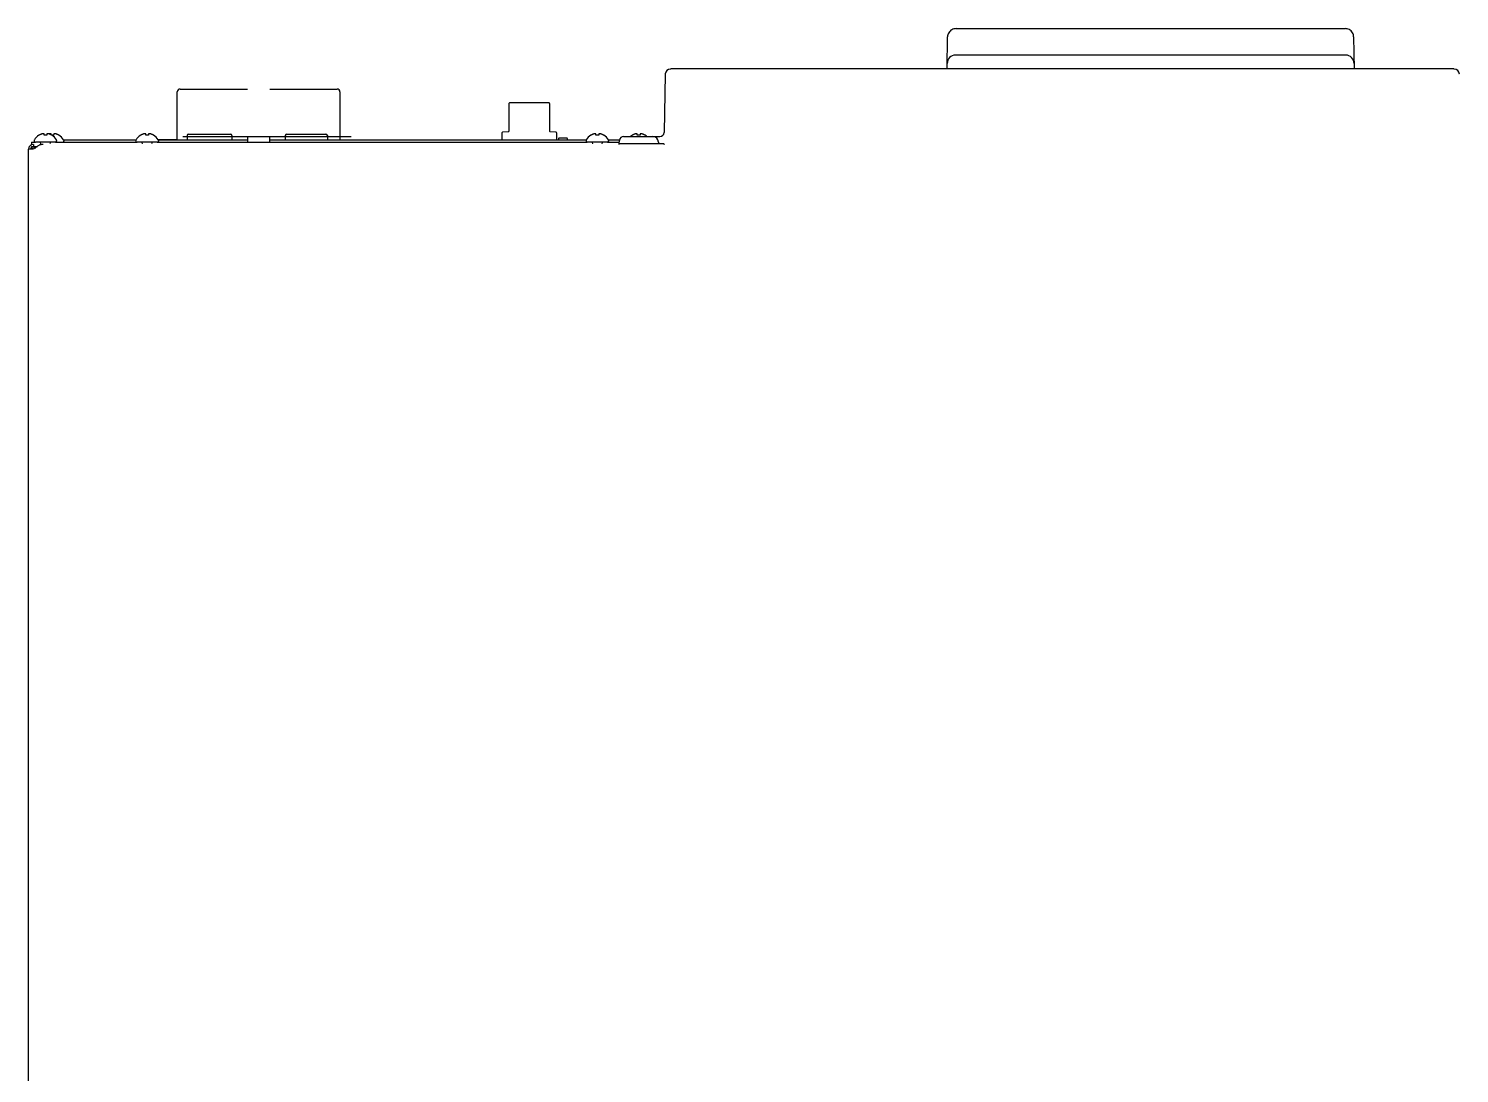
# Model space of a CAD drawing. Header units: millimetres. Extents: x -334 to 5010, y 1650 to 4941.
# Drawn here: x 2607 to 3117, y 2022 to 2395 of the extents above; entities that cross this region are included whole.
import ezdxf

# ---------------------------------------------------------------- set-up
doc = ezdxf.new("R2010")
doc.units = ezdxf.units.MM
doc.header["$LTSCALE"] = 438.9
doc.layers.get('0').update_dxf_attribs({"linetype": 'CONTINUOUS'})
doc.layers.add('ASSI', color=7, linetype='CONTINUOUS')
doc.layers.add('GEOM', color=7, linetype='CONTINUOUS')

msp = doc.modelspace()

# ---------------------------------------------------------------- linework, layer by layer
at = {"linetype": 'Continuous'}
for p, q in [((2659.8, 2354.86), (2659.8, 2371.96)), ((2660.8, 2372.96), (2684.8, 2372.96)), ((2692.8, 2372.96), (2716.8, 2372.96)), ((2717.8, 2371.96), (2717.8, 2356.11)), ((2778.05, 2367.86), (2778.05, 2357.96)), ((2792.35, 2368.06), (2778.25, 2368.06)), ((2792.55, 2367.86), (2792.55, 2357.96)), ((2610.5, 2356.5), (2610.5, 2356.54)), ((2612.3, 2356.5), (2612.3, 2357.05)), ((2613.3, 2357.05), (2613.3, 2356.5)), ((2614.06, 2356.99), (2614.05, 2356.98)), ((2614.8, 2356.67), (2614.8, 2357.05)), ((2615.1, 2356.54), (2615.1, 2356.5)), ((2615.8, 2357.05), (2615.8, 2356.5)), ((2617.6, 2356.54), (2617.6, 2356.5)), ((2646.75, 2356.5), (2646.75, 2356.54)), ((2648.55, 2356.5), (2648.55, 2357.05)), ((2649.55, 2357.05), (2649.55, 2356.5)), ((2651.35, 2356.54), (2651.35, 2356.5)), ((2663.8, 2356.96), (2678.8, 2356.96)), ((2698.8, 2356.96), (2712.8, 2356.96)), ((2775.55, 2357.38), (2775.55, 2354.86)), ((2777.87, 2357.76), (2775.74, 2357.57)), ((2794.87, 2357.57), (2792.74, 2357.76)), ((2795.05, 2357.38), (2795.05, 2354.86)), ((2807.25, 2356.5), (2807.25, 2356.54)), ((2809.05, 2356.5), (2809.05, 2357.05)), ((2810.05, 2357.05), (2810.05, 2356.5)), ((2811.85, 2356.54), (2811.85, 2356.5)), ((2822, 2356.5), (2822, 2356.54)), ((2823.8, 2356.5), (2823.8, 2357.05)), ((2824.8, 2357.05), (2824.8, 2356.5)), ((2826.6, 2356.54), (2826.6, 2356.5)), ((2652.85, 2355.06), (2659.8, 2355.06)), ((2663.3, 2356.46), (2663.3, 2356.11)), ((2663.3, 2356.06), (2663.3, 2354.86)), ((2679.3, 2356.46), (2679.3, 2356.11)), ((2679.3, 2356.06), (2679.3, 2354.86)), ((2698.3, 2356.46), (2698.3, 2356.11)), ((2698.3, 2356.06), (2698.3, 2354.86)), ((2713.3, 2356.46), (2713.3, 2356.11)), ((2713.3, 2356.06), (2713.3, 2354.86)), ((2717.8, 2356.06), (2717.8, 2354.86)), ((2795.75, 2355.36), (2795.75, 2354.86)), ((2795.95, 2355.56), (2798.65, 2355.56)), ((2798.85, 2355.36), (2798.85, 2354.86))]:
    msp.add_line(p, q, dxfattribs=at)
for centre, radius, start, end in [((2660.8, 2371.96), 1, 90, 180), ((2716.8, 2371.96), 1, 0, 90), ((2778.25, 2367.86), 0.2, 90, 180), ((2792.35, 2367.86), 0.2, 0, 90), ((2613, 2352.44), 4.8, 121.3727, 149.6988), ((2612.99, 2352.45), 4.75, 118.9687, 121.5341), ((2612.99, 2352.46), 4.75, 118.0074, 118.9684), ((2612.99, 2352.46), 4.75, 116.6813, 118.0074), ((2612.98, 2352.46), 4.74, 115.5402, 116.6812), ((2612.98, 2352.46), 4.74, 114.5722, 115.5402), ((2612.98, 2352.47), 4.73, 113.3175, 114.5722), ((2612.98, 2352.47), 4.73, 112.5474, 113.3174), ((2612.98, 2352.48), 4.72, 111.0025, 112.5476), ((2612.97, 2352.49), 4.72, 110.5181, 111.0023), ((2612.97, 2352.5), 4.7, 108.4656, 110.5187), ((2612.96, 2352.52), 4.68, 107.3773, 108.465), ((2612.96, 2352.53), 4.67, 106.3949, 107.3772), ((2612.95, 2352.56), 4.64, 104.3176, 106.3964), ((2612.06, 2355.06), 2.01, 95.2585, 97.2741), ((2612.05, 2355.09), 1.98, 94.6009, 95.2558), ((2612.05, 2355.1), 1.97, 93.2167, 94.6016), ((2612.05, 2355.11), 1.96, 92.3765, 93.2159), ((2612.05, 2355.12), 1.95, 91.1545, 92.3767), ((2612.05, 2355.12), 1.95, 89.0741, 91.1541), ((2612.05, 2355.12), 1.95, 88.0037, 89.0738), ((2612.05, 2355.11), 1.96, 86.9771, 88.0037), ((2612.05, 2355.1), 1.97, 85.714, 86.9766), ((2612.05, 2355.09), 1.98, 84.8627, 85.7144), ((2612.05, 2355.07), 2.01, 82.7256, 84.8598), ((2612.8, 2352.75), 3.79, 92.5489, 97.5994), ((2612.8, 2352.76), 3.77, 90, 92.545), ((2612.8, 2352.76), 3.77, 87.455, 90), ((2612.8, 2352.75), 3.79, 82.4006, 87.4511), ((2615.49, 2352.45), 4.75, 118.9686, 120.9812), ((2615.49, 2352.46), 4.75, 118.0074, 118.9684), ((2615.49, 2352.46), 4.75, 117.3841, 118.0074), ((2613.56, 2355.07), 2.01, 95.1401, 97.2744), ((2613.55, 2355.09), 1.98, 94.2856, 95.1372), ((2613.55, 2355.1), 1.97, 93.0233, 94.286), ((2613.55, 2355.11), 1.96, 91.9964, 93.0228), ((2613.55, 2355.12), 1.95, 90.9261, 91.9964), ((2613.55, 2355.12), 1.95, 88.8459, 90.9258), ((2613.55, 2355.12), 1.96, 87.6234, 88.8455), ((2613.55, 2355.11), 1.96, 86.7841, 87.6235), ((2613.55, 2355.1), 1.97, 85.3984, 86.7833), ((2613.55, 2355.09), 1.98, 84.7442, 85.3991), ((2613.55, 2355.06), 2.01, 82.7259, 84.7415), ((2612.66, 2352.56), 4.64, 73.6036, 75.6824), ((2612.65, 2352.53), 4.67, 72.6228, 73.6051), ((2612.64, 2352.52), 4.68, 71.535, 72.6227), ((2615.46, 2352.53), 4.67, 106.3949, 107.3772), ((2612.64, 2352.5), 4.7, 69.4813, 71.5344), ((2615.45, 2352.56), 4.64, 104.3176, 106.3964), ((2612.63, 2352.49), 4.72, 68.9977, 69.4819), ((2614.56, 2355.06), 2.01, 95.2585, 97.2741), ((2612.63, 2352.48), 4.72, 67.4524, 68.9975), ((2614.55, 2355.09), 1.98, 94.6009, 95.2558), ((2614.55, 2355.1), 1.97, 93.2167, 94.6016), ((2614.55, 2355.11), 1.96, 92.3765, 93.2159), ((2612.63, 2352.47), 4.73, 66.6826, 67.4526), ((2614.55, 2355.12), 1.95, 91.1545, 92.3767), ((2612.62, 2352.47), 4.73, 65.4278, 66.6825), ((2614.55, 2355.12), 1.95, 89.0741, 91.1541), ((2614.55, 2355.12), 1.95, 88.0037, 89.0738), ((2612.62, 2352.46), 4.74, 64.4598, 65.4278), ((2614.55, 2355.11), 1.96, 86.9771, 88.0037), ((2614.55, 2355.1), 1.97, 85.714, 86.9766), ((2612.62, 2352.46), 4.74, 63.3188, 64.4598), ((2614.55, 2355.09), 1.98, 84.8627, 85.7144), ((2614.55, 2355.07), 2.01, 82.7256, 84.8598), ((2612.62, 2352.46), 4.75, 61.9926, 63.3187), ((2612.62, 2352.46), 4.75, 61.0316, 61.9926), ((2612.62, 2352.45), 4.75, 58.4659, 61.0313), ((2615.3, 2352.76), 3.78, 93.0759, 93.6437), ((2612.6, 2352.44), 4.8, 30.3012, 58.6273), ((2615.3, 2352.76), 3.77, 87.455, 92.9262), ((2615.3, 2352.75), 3.79, 82.4006, 87.4511), ((2616.06, 2355.07), 2.01, 95.1401, 97.2744), ((2616.05, 2355.09), 1.98, 94.2856, 95.1372), ((2616.05, 2355.1), 1.97, 93.0233, 94.286), ((2616.05, 2355.11), 1.96, 91.9964, 93.0228), ((2616.05, 2355.12), 1.95, 90.9261, 91.9964), ((2616.05, 2355.12), 1.95, 88.8459, 90.9258), ((2616.05, 2355.12), 1.96, 87.6234, 88.8455), ((2616.05, 2355.11), 1.96, 86.7841, 87.6235), ((2616.05, 2355.1), 1.97, 85.3984, 86.7833), ((2616.05, 2355.09), 1.98, 84.7442, 85.3991), ((2616.05, 2355.06), 2.01, 82.7259, 84.7415), ((2615.16, 2352.56), 4.64, 73.6036, 75.6824), ((2615.15, 2352.53), 4.67, 72.6228, 73.6051), ((2615.14, 2352.52), 4.68, 71.535, 72.6227), ((2615.14, 2352.5), 4.7, 69.4813, 71.5344), ((2615.13, 2352.49), 4.72, 68.9977, 69.4819), ((2615.13, 2352.48), 4.72, 67.4524, 68.9975), ((2615.13, 2352.47), 4.73, 66.6826, 67.4526), ((2615.12, 2352.47), 4.73, 65.4278, 66.6825), ((2615.12, 2352.46), 4.74, 64.4598, 65.4278), ((2615.12, 2352.46), 4.74, 63.3188, 64.4598), ((2615.12, 2352.46), 4.75, 61.9926, 63.3187), ((2615.12, 2352.46), 4.75, 61.0316, 61.9926), ((2615.12, 2352.45), 4.75, 58.4659, 61.0313), ((2615.1, 2352.44), 4.8, 30.3012, 58.6273), ((2649.25, 2352.44), 4.8, 121.3727, 149.6988), ((2649.24, 2352.45), 4.75, 118.9687, 121.5341), ((2649.24, 2352.46), 4.75, 118.0074, 118.9684), ((2649.24, 2352.46), 4.75, 116.6813, 118.0074), ((2649.23, 2352.46), 4.74, 115.5402, 116.6812), ((2649.23, 2352.46), 4.74, 114.5722, 115.5402), ((2649.23, 2352.47), 4.73, 113.3175, 114.5722), ((2649.23, 2352.47), 4.73, 112.5474, 113.3174), ((2649.23, 2352.48), 4.72, 111.0025, 112.5476), ((2649.22, 2352.49), 4.72, 110.5181, 111.0023), ((2649.22, 2352.5), 4.7, 108.4656, 110.5187), ((2649.21, 2352.52), 4.68, 107.3773, 108.465), ((2649.21, 2352.53), 4.67, 106.3949, 107.3772), ((2649.2, 2352.56), 4.64, 104.3176, 106.3964), ((2648.31, 2355.06), 2.01, 95.2585, 97.2741), ((2648.3, 2355.09), 1.98, 94.6009, 95.2558), ((2648.3, 2355.1), 1.97, 93.2167, 94.6016), ((2648.3, 2355.11), 1.96, 92.3765, 93.2159), ((2648.3, 2355.12), 1.95, 91.1545, 92.3767), ((2648.3, 2355.12), 1.95, 89.0741, 91.1541), ((2648.3, 2355.12), 1.95, 88.0037, 89.0738), ((2648.3, 2355.11), 1.96, 86.9771, 88.0037), ((2648.3, 2355.1), 1.97, 85.714, 86.9766), ((2648.3, 2355.09), 1.98, 84.8627, 85.7144), ((2648.3, 2355.07), 2.01, 82.7256, 84.8598), ((2649.05, 2352.75), 3.79, 92.5489, 97.5994), ((2649.05, 2352.76), 3.77, 90, 92.545), ((2649.05, 2352.76), 3.77, 87.455, 90), ((2649.05, 2352.75), 3.79, 82.4006, 87.4511), ((2649.81, 2355.07), 2.01, 95.1401, 97.2744), ((2649.8, 2355.09), 1.98, 94.2856, 95.1372), ((2649.8, 2355.1), 1.97, 93.0233, 94.286), ((2649.8, 2355.11), 1.96, 91.9964, 93.0228), ((2649.8, 2355.12), 1.95, 90.9261, 91.9964), ((2649.8, 2355.12), 1.95, 88.8459, 90.9258), ((2649.8, 2355.12), 1.96, 87.6234, 88.8455), ((2649.8, 2355.11), 1.96, 86.7841, 87.6235), ((2649.8, 2355.1), 1.97, 85.3984, 86.7833), ((2649.8, 2355.09), 1.98, 84.7442, 85.3991), ((2649.8, 2355.06), 2.01, 82.7259, 84.7415), ((2648.91, 2352.56), 4.64, 73.6036, 75.6824), ((2648.9, 2352.53), 4.67, 72.6228, 73.6051), ((2648.89, 2352.52), 4.68, 71.535, 72.6227), ((2648.89, 2352.5), 4.7, 69.4813, 71.5344), ((2648.88, 2352.49), 4.72, 68.9977, 69.4819), ((2648.88, 2352.48), 4.72, 67.4524, 68.9975), ((2648.88, 2352.47), 4.73, 66.6826, 67.4526), ((2648.87, 2352.47), 4.73, 65.4278, 66.6825), ((2648.87, 2352.46), 4.74, 64.4598, 65.4278), ((2648.87, 2352.46), 4.74, 63.3188, 64.4598), ((2648.87, 2352.46), 4.75, 61.9926, 63.3187), ((2648.87, 2352.46), 4.75, 61.0316, 61.9926), ((2648.87, 2352.45), 4.75, 58.4659, 61.0313), ((2648.85, 2352.44), 4.8, 30.3012, 58.6273), ((2663.8, 2356.46), 0.5, 90, 180), ((2678.8, 2356.46), 0.5, 0, 90), ((2698.8, 2356.46), 0.5, 90, 180), ((2712.8, 2356.46), 0.5, 0, 90), ((2775.75, 2357.38), 0.2, 95, 180), ((2777.85, 2357.96), 0.2, 275, 360), ((2792.75, 2357.96), 0.2, 180, 265), ((2794.85, 2357.38), 0.2, 0, 85), ((2809.75, 2352.44), 4.8, 121.3727, 149.6988), ((2809.74, 2352.45), 4.75, 118.9687, 121.5341), ((2809.74, 2352.46), 4.75, 118.0074, 118.9684), ((2809.74, 2352.46), 4.75, 116.6813, 118.0074), ((2809.73, 2352.46), 4.74, 115.5402, 116.6812), ((2809.73, 2352.46), 4.74, 114.5722, 115.5402), ((2809.73, 2352.47), 4.73, 113.3175, 114.5722), ((2809.73, 2352.47), 4.73, 112.5474, 113.3174), ((2809.73, 2352.48), 4.72, 111.0025, 112.5476), ((2809.72, 2352.49), 4.72, 110.5181, 111.0023), ((2809.72, 2352.5), 4.7, 108.4656, 110.5187), ((2809.71, 2352.52), 4.68, 107.3773, 108.465), ((2809.71, 2352.53), 4.67, 106.3949, 107.3772), ((2809.7, 2352.56), 4.64, 104.3176, 106.3964), ((2808.81, 2355.06), 2.01, 95.2585, 97.2741), ((2808.8, 2355.09), 1.98, 94.6009, 95.2558), ((2808.8, 2355.1), 1.97, 93.2167, 94.6016), ((2808.8, 2355.11), 1.96, 92.3765, 93.2159), ((2808.8, 2355.12), 1.95, 91.1545, 92.3767), ((2808.8, 2355.12), 1.95, 89.0741, 91.1541), ((2808.8, 2355.12), 1.95, 88.0037, 89.0738), ((2808.8, 2355.11), 1.96, 86.9771, 88.0037), ((2808.8, 2355.1), 1.97, 85.714, 86.9766), ((2808.8, 2355.09), 1.98, 84.8627, 85.7144), ((2808.8, 2355.07), 2.01, 82.7256, 84.8598), ((2809.55, 2352.75), 3.79, 92.5489, 97.5994), ((2809.55, 2352.76), 3.77, 87.455, 92.545), ((2809.55, 2352.75), 3.79, 82.4006, 87.4511), ((2810.31, 2355.07), 2.01, 95.1401, 97.2744), ((2810.3, 2355.09), 1.98, 94.2856, 95.1372), ((2810.3, 2355.1), 1.97, 93.0233, 94.286), ((2810.3, 2355.11), 1.96, 91.9964, 93.0228), ((2810.3, 2355.12), 1.95, 90.9261, 91.9964), ((2810.3, 2355.12), 1.95, 88.8459, 90.9258), ((2810.3, 2355.12), 1.96, 87.6234, 88.8455), ((2810.3, 2355.11), 1.96, 86.7841, 87.6235), ((2810.3, 2355.1), 1.97, 85.3984, 86.7833), ((2810.3, 2355.09), 1.98, 84.7442, 85.3991), ((2810.3, 2355.06), 2.01, 82.7259, 84.7415), ((2809.41, 2352.56), 4.64, 73.6036, 75.6824), ((2809.4, 2352.53), 4.67, 72.6228, 73.6051), ((2809.39, 2352.52), 4.68, 71.535, 72.6227), ((2809.39, 2352.5), 4.7, 69.4813, 71.5344), ((2809.38, 2352.49), 4.72, 68.9977, 69.4819), ((2809.38, 2352.48), 4.72, 67.4524, 68.9975), ((2809.38, 2352.47), 4.73, 66.6826, 67.4526), ((2809.37, 2352.47), 4.73, 65.4278, 66.6825), ((2809.37, 2352.46), 4.74, 64.4598, 65.4278), ((2809.37, 2352.46), 4.74, 63.3188, 64.4598), ((2809.37, 2352.46), 4.75, 61.9926, 63.3187), ((2809.37, 2352.46), 4.75, 61.0316, 61.9926), ((2809.37, 2352.45), 4.75, 58.4659, 61.0313), ((2809.35, 2352.44), 4.8, 30.3012, 58.6273), ((2824.5, 2352.44), 4.8, 121.3727, 130.5754), ((2824.49, 2352.45), 4.75, 118.9687, 121.5341), ((2824.49, 2352.46), 4.75, 118.0074, 118.9684), ((2824.49, 2352.46), 4.75, 116.6813, 118.0074), ((2824.48, 2352.46), 4.74, 115.5402, 116.6812), ((2824.48, 2352.46), 4.74, 114.5722, 115.5402), ((2824.48, 2352.47), 4.73, 113.3175, 114.5722), ((2824.48, 2352.47), 4.73, 112.5474, 113.3174), ((2824.48, 2352.48), 4.72, 111.0025, 112.5476), ((2824.47, 2352.49), 4.72, 110.5181, 111.0023), ((2824.47, 2352.5), 4.7, 108.4656, 110.5187), ((2824.46, 2352.52), 4.68, 107.3773, 108.465), ((2824.46, 2352.53), 4.67, 106.3949, 107.3772), ((2824.45, 2352.56), 4.64, 104.3176, 106.3964), ((2823.56, 2355.06), 2.01, 95.2585, 97.2741), ((2823.55, 2355.09), 1.98, 94.6009, 95.2558), ((2823.55, 2355.1), 1.97, 93.2167, 94.6016), ((2823.55, 2355.11), 1.96, 92.3765, 93.2159), ((2823.55, 2355.12), 1.95, 91.1545, 92.3767), ((2823.55, 2355.12), 1.95, 89.0741, 91.1541), ((2823.55, 2355.12), 1.95, 88.0037, 89.0738), ((2823.55, 2355.11), 1.96, 86.9771, 88.0037), ((2823.55, 2355.1), 1.97, 85.714, 86.9766), ((2823.55, 2355.09), 1.98, 84.8627, 85.7144), ((2823.55, 2355.07), 2.01, 82.7256, 84.8598), ((2824.3, 2352.75), 3.79, 92.5489, 97.5994), ((2824.3, 2352.76), 3.77, 90, 92.545), ((2824.3, 2352.76), 3.77, 87.455, 90), ((2824.3, 2352.75), 3.79, 82.4006, 87.4511), ((2825.06, 2355.07), 2.01, 95.1401, 97.2744), ((2825.05, 2355.09), 1.98, 94.2856, 95.1372), ((2825.05, 2355.1), 1.97, 93.0233, 94.286), ((2825.05, 2355.11), 1.96, 91.9964, 93.0228), ((2825.05, 2355.12), 1.95, 90.9261, 91.9964), ((2825.05, 2355.12), 1.95, 88.8459, 90.9258), ((2825.05, 2355.12), 1.96, 87.6234, 88.8455), ((2825.05, 2355.11), 1.96, 86.7841, 87.6235), ((2825.05, 2355.1), 1.97, 85.3984, 86.7833), ((2825.05, 2355.09), 1.98, 84.7442, 85.3991), ((2825.05, 2355.06), 2.01, 82.7259, 84.7415), ((2824.16, 2352.56), 4.64, 73.6036, 75.6824), ((2824.15, 2352.53), 4.67, 72.6228, 73.6051), ((2824.14, 2352.52), 4.68, 71.535, 72.6227), ((2824.14, 2352.5), 4.7, 69.4813, 71.5344), ((2824.13, 2352.49), 4.72, 68.9977, 69.4819), ((2824.13, 2352.48), 4.72, 67.4524, 68.9975), ((2824.13, 2352.47), 4.73, 66.6826, 67.4526), ((2824.12, 2352.47), 4.73, 65.4278, 66.6825), ((2824.12, 2352.46), 4.74, 64.4598, 65.4278), ((2824.12, 2352.46), 4.74, 63.3188, 64.4598), ((2824.12, 2352.46), 4.75, 61.9926, 63.3187), ((2824.12, 2352.46), 4.75, 61.0316, 61.9926), ((2824.12, 2352.45), 4.75, 58.4659, 61.0313), ((2824.1, 2352.44), 4.8, 49.4246, 58.6273), ((2795.95, 2355.36), 0.2, 90, 180), ((2798.65, 2355.36), 0.2, 0, 90)]:
    msp.add_arc(centre, radius, start, end, dxfattribs=at)
at = {"layer": 'ASSI', "linetype": 'Continuous'}
for p, q in [((2608.8, 2354.66), (2608.8, 2354.46)), ((2616.4, 2354.06), (2609.2, 2354.06)), ((2616.8, 2354.66), (2616.8, 2354.46)), ((2619.3, 2354.66), (2619.3, 2354.46)), ((2645.05, 2354.66), (2645.05, 2354.46)), ((2652.65, 2354.06), (2645.45, 2354.06)), ((2653.05, 2354.66), (2653.05, 2354.46)), ((2805.55, 2354.66), (2805.55, 2354.46)), ((2813.15, 2354.06), (2805.95, 2354.06)), ((2813.55, 2354.66), (2813.55, 2354.46))]:
    msp.add_line(p, q, dxfattribs=at)
for centre, radius, start, end in [((2613, 2352.44), 4.8, 121.3727, 149.6988), ((2612.6, 2352.44), 4.8, 30.3012, 58.6273), ((2615.1, 2352.44), 4.8, 30.3012, 58.6273), ((2649.25, 2352.44), 4.8, 121.3727, 149.6988), ((2648.85, 2352.44), 4.8, 30.3012, 58.6273), ((2809.75, 2352.44), 4.8, 121.3727, 149.6988), ((2809.35, 2352.44), 4.8, 30.3012, 58.6273), ((2824.5, 2352.44), 4.8, 121.3727, 130.7914), ((2824.1, 2352.44), 4.8, 49.2086, 58.6273), ((2609.2, 2354.66), 0.4, 149.6988, 180), ((2609.2, 2354.46), 0.4, 180, 270), ((2616.4, 2354.46), 0.4, 270, 360), ((2616.4, 2354.66), 0.4, 0, 30.3012), ((2618.9, 2354.46), 0.4, 270, 360), ((2618.9, 2354.66), 0.4, 0, 30.3012), ((2645.45, 2354.66), 0.4, 149.6988, 180), ((2645.45, 2354.46), 0.4, 180, 270), ((2652.65, 2354.46), 0.4, 270, 360), ((2652.65, 2354.66), 0.4, 0, 30.3012), ((2805.95, 2354.66), 0.4, 149.6988, 180), ((2805.95, 2354.46), 0.4, 180, 270), ((2813.15, 2354.46), 0.4, 270, 360), ((2813.15, 2354.66), 0.4, 0, 30.3012)]:
    msp.add_arc(centre, radius, start, end, dxfattribs=at)
at = {"layer": 'GEOM', "linetype": 'Continuous'}
for p, q in [((2937.42, 2394.51), (3076.18, 2394.51)), ((2934.22, 2380.13), (2934.42, 2391.64)), ((3079.18, 2391.64), (3079.38, 2380.13)), ((3076.35, 2385.06), (2937.26, 2385.06)), ((2833.73, 2378.23), (2833.37, 2357.53)), ((2835.74, 2380.13), (2835.59, 2380.12)), ((3114.87, 2380.13), (2835.74, 2380.13)), ((2606.8, 1734.56), (2606.8, 2351.56)), ((2608.5, 2351.56), (2606.8, 2351.56)), ((2607.8, 2354.06), (2607.8, 2353.26)), ((2607.8, 2354.06), (2609.2, 2354.06)), ((2607.8, 2352.56), (2607.8, 2351.56)), ((2607.8, 2352.56), (2609.93, 2352.56)), ((2608.5, 2351.76), (2607.8, 2351.76)), ((2608.5, 2353.26), (2608.5, 2352.56)), ((2608.8, 2352.56), (2608.8, 2351.76)), ((2616.4, 2354.06), (2645.45, 2354.06)), ((2619.3, 2354.86), (2645.05, 2354.86)), ((2652.65, 2354.06), (2805.95, 2354.06)), ((2653.05, 2354.86), (2684.8, 2354.86)), ((2661.8, 2356.11), (2661.8, 2356.06)), ((2661.8, 2356.11), (2721.8, 2356.11)), ((2661.8, 2356.06), (2721.8, 2356.06)), ((2684.8, 2356.06), (2684.8, 2354.06)), ((2692.8, 2354.06), (2692.8, 2356.06)), ((2692.8, 2354.86), (2805.55, 2354.86)), ((2721.8, 2356.11), (2721.8, 2356.06)), ((2813.15, 2354.06), (2817.3, 2354.06)), ((2813.55, 2354.86), (2817.4, 2354.86)), ((2817.3, 2353.56), (2817.4, 2354.69)), ((2817.33, 2353.26), (2817.3, 2353.56)), ((2817.3, 2353.56), (2833.3, 2353.56)), ((2818.9, 2356.06), (2831.87, 2356.06)), ((2831.3, 2354.07), (2831.3, 2353.56)), ((2833.3, 2353.56), (2833.32, 2353.26))]:
    msp.add_line(p, q, dxfattribs=at)
for points in [[(2937.42, 2394.51), (2937.1, 2394.49), (2936.7, 2394.42), (2936.32, 2394.3), (2935.95, 2394.13), (2935.61, 2393.92), (2935.31, 2393.66), (2935.04, 2393.37), (2934.82, 2393.04), (2934.64, 2392.69), (2934.52, 2392.32), (2934.44, 2391.94), (2934.42, 2391.64)], [(3079.18, 2391.64), (3079.16, 2391.94), (3079.09, 2392.33), (3078.96, 2392.7), (3078.78, 2393.05), (3078.56, 2393.37), (3078.29, 2393.67), (3077.99, 2393.92), (3077.65, 2394.14), (3077.28, 2394.3), (3076.9, 2394.42), (3076.5, 2394.49), (3076.18, 2394.51)], [(2835.59, 2380.12), (2834.91, 2379.96), (2834.33, 2379.57), (2833.92, 2379.02), (2833.74, 2378.36), (2833.73, 2378.23)], [(3116.87, 2378.23), (3116.87, 2378.31), (3116.7, 2378.97), (3116.31, 2379.54), (3115.74, 2379.94), (3115.06, 2380.12), (3114.87, 2380.13)]]:
    msp.add_lwpolyline(points, dxfattribs=at)
for centre, radius, start, end in [((2937.26, 2382.06), 3, 90, 179), ((3076.35, 2382.06), 3, 1, 90), ((2831.87, 2357.56), 1.5, 270, 358.9936), ((2608.5, 2351.56), 1.7, 90, 180), ((2608.5, 2351.56), 1, 136.449, 180), ((2613.58, 2347.51), 6.28, 136.3275, 138.0096), ((2613.4, 2347.68), 6.03, 134.9944, 136.3249), ((2613.24, 2347.84), 5.81, 133.344, 134.9963), ((2613.09, 2348), 5.59, 131.9406, 133.3422), ((2612.85, 2348.27), 5.23, 127.6624, 131.9718), ((2612.58, 2348.63), 4.78, 123.5938, 127.6553), ((2610.6, 2353.46), 0.6, 0, 90), ((2615, 2353.46), 0.6, 90, 180), ((2646.85, 2353.46), 0.6, 0, 90), ((2651.25, 2353.46), 0.6, 90, 180), ((2807.35, 2353.46), 0.6, 0, 90), ((2811.75, 2353.46), 0.6, 90, 180), ((2818.9, 2354.56), 1.5, 90, 175), ((2829.3, 2354.06), 2, 0.3549, 90)]:
    msp.add_arc(centre, radius, start, end, dxfattribs=at)
for points, knots in [([(2610.85, 2353.07), (2610.7, 2353.01), (2610.38, 2352.88), (2610.08, 2352.7), (2609.93, 2352.61)], [0, 0, 0, 0, 0.485982, 1, 1, 1, 1]), ([(2611.97, 2353.26), (2611.78, 2353.26), (2611.4, 2353.23), (2611.04, 2353.13), (2610.85, 2353.07)], [0, 0, 0, 0, 0.489774, 1, 1, 1, 1])]:
    msp.add_open_spline(points, degree=3, knots=knots, dxfattribs=at)

doc.saveas('drawing.dxf')
